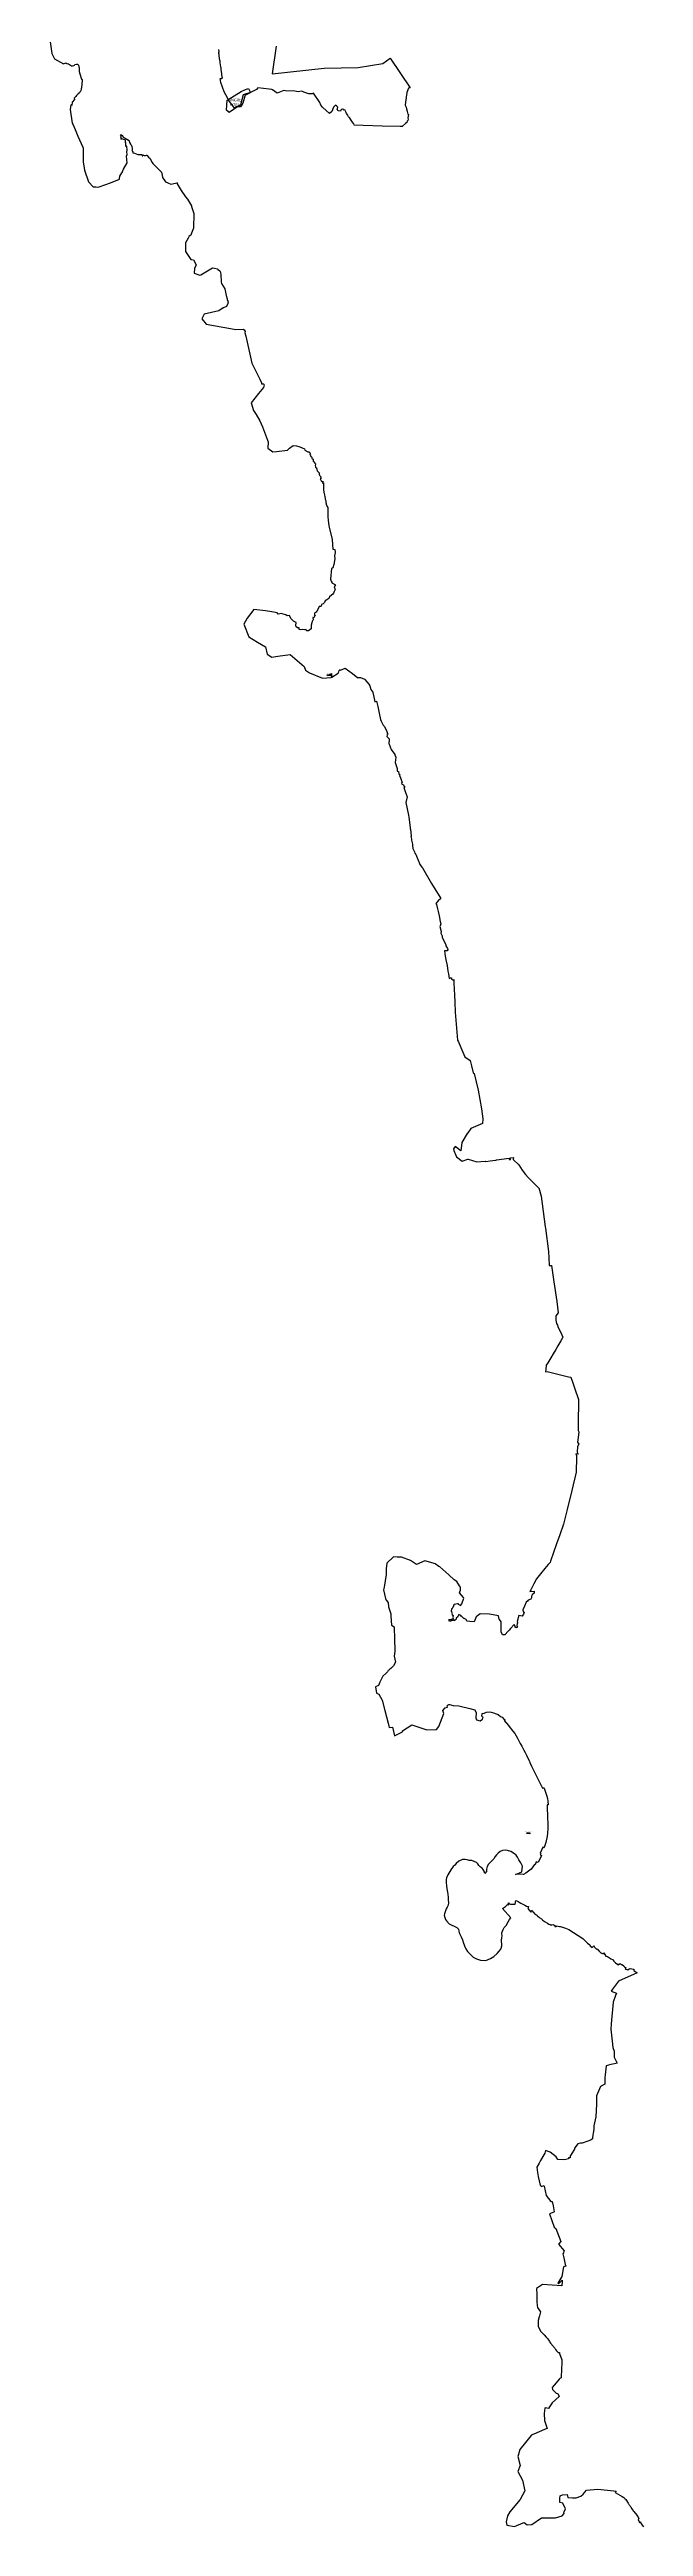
# Model space of a CAD drawing. Header units: metres. Extents: x 291232 to 378809, y 1824167 to 1998918.
# Drawn here: x 308470 to 319093, y 1868442 to 1912717 of the extents above; entities that cross this region are included whole.
import ezdxf

# ---------------------------------------------------------------- set-up
doc = ezdxf.new("R2010")
doc.units = ezdxf.units.M
for name, color, linetype in [('DISTRICT BOUNDRY', 86, 'Continuous'), ('PORT', 5, 'Continuous'), ('PORT TEXT', 7, 'Continuous')]:
    doc.layers.add(name, color=color, linetype=linetype)
doc.styles.get("Standard").update_dxf_attribs({"font": 'calibri.ttf'})

msp = doc.modelspace()

# ---------------------------------------------------------------- linework, layer by layer
at = {"layer": 'DISTRICT BOUNDRY'}
for points in [[(308470, 1912936, 0), (308511, 1912647, 0), (308559, 1912554, 0), (308719, 1912460, 0), (308762, 1912479, 0), (308782, 1912470, 0), (308807, 1912463, 0), (308861, 1912426, 0), (308882, 1912424, 0), (308905, 1912432, 0), (308917, 1912436, 0), (308921, 1912450, 0), (308953, 1912454, 0), (308972, 1912453, 0), (308990, 1912441, 0), (308997, 1912383, 0), (308999, 1912356, 0), (309001, 1912323, 0), (309013, 1912283, 0), (309043, 1912188, 0), (309051, 1912180, 0), (309054, 1912163, 0), (309044, 1912034, 0), (309036, 1912015, 0), (309028, 1911981, 0), (309018, 1911968, 0), (309008, 1911943, 0), (308981, 1911923, 0), (308951, 1911893, 0), (308939, 1911877, 0), (308911, 1911847, 0), (308917, 1911822, 0), (308876, 1911779, 0), (308866, 1911715, 0), (308850, 1911731, 0), (308836, 1911644, 0), (308873, 1911400, 0), (308891, 1911369, 0), (308931, 1911286, 0), (308979, 1911167, 0), (309064, 1910972, 0), (309071, 1910956, 0), (309074, 1910710, 0), (309097, 1910561, 0), (309169, 1910350, 0), (309249, 1910264, 0), (309273, 1910264, 0), (309297, 1910261, 0), (309324, 1910256, 0), (309359, 1910261, 0), (309560, 1910332, 0), (309720, 1910399, 0), (309721, 1910400, 0), (309723, 1910413, 0), (309728, 1910451, 0), (309744, 1910485, 0), (309764, 1910515, 0), (309774, 1910524, 0), (309774, 1910536, 0), (309790, 1910578, 0), (309859, 1910694, 0), (309844, 1910810, 0), (309857, 1910843, 0), (309855, 1910890, 0), (309860, 1910921, 0), (309850, 1910988, 0), (309838, 1910986, 0), (309834, 1910993, 0), (309834, 1911012, 0), (309834, 1911038, 0), (309832, 1911048, 0), (309823, 1911064, 0), (309831, 1911073, 0), (309827, 1911097, 0), (309823, 1911100, 0), (309817, 1911106, 0), (309765, 1911121, 0), (309762, 1911118, 0), (309759, 1911116, 0), (309751, 1911117, 0), (309746, 1911124, 0), (309755, 1911128, 0), (309745, 1911143, 0), (309755, 1911160, 0), (309748, 1911168, 0), (309752, 1911178, 0), (309742, 1911189, 0), (309748, 1911196, 0), (309762, 1911185, 0), (309773, 1911181, 0), (309788, 1911151, 0), (309825, 1911131, 0), (309854, 1911117, 0), (309865, 1911107, 0), (309876, 1911089, 0), (309895, 1911090, 0), (309899, 1911057, 0), (309918, 1911026, 0), (309929, 1911012, 0), (309941, 1910984, 0), (309947, 1910946, 0), (309949, 1910927, 0), (309944, 1910914, 0), (309960, 1910886, 0), (309960, 1910870, 0), (309989, 1910864, 0), (310051, 1910843, 0), (310091, 1910841, 0), (310122, 1910839, 0), (310126, 1910820, 0), (310137, 1910819, 0), (310137, 1910834, 0), (310164, 1910822, 0), (310188, 1910821, 0), (310202, 1910827, 0), (310208, 1910829, 0), (310238, 1910796, 0), (310267, 1910769, 0), (310278, 1910754, 0), (310304, 1910701, 0), (310318, 1910683, 0), (310338, 1910663, 0), (310360, 1910637, 0), (310390, 1910606, 0), (310473, 1910523, 0), (310483, 1910469, 0), (310491, 1910432, 0), (310543, 1910353, 0), (310586, 1910332, 0), (310641, 1910309, 0), (310722, 1910329, 0), (310756, 1910336, 0), (310748, 1910329, 0), (310754, 1910315, 0), (310822, 1910195, 0), (310901, 1910087, 0), (310937, 1910045, 0), (311006, 1909924, 0), (311010, 1909911, 0), (311053, 1909786, 0), (311043, 1909522, 0), (311006, 1909434, 0), (310999, 1909400, 0), (310969, 1909381, 0), (310947, 1909347, 0), (310902, 1909264, 0), (310904, 1909105, 0), (310995, 1908967, 0), (311044, 1908957, 0), (311091, 1908868, 0), (311063, 1908801, 0), (311054, 1908723, 0), (311159, 1908684, 0), (311173, 1908689, 0), (311383, 1908813, 0), (311421, 1908812, 0), (311473, 1908795, 0), (311474, 1908794, 0), (311513, 1908760, 0), (311524, 1908750, 0), (311533, 1908705, 0), (311539, 1908561, 0), (311546, 1908536, 0), (311603, 1908439, 0), (311628, 1908321, 0), (311645, 1908262, 0), (311645, 1908259, 0), (311647, 1908237, 0), (311657, 1908232, 0), (311656, 1908206, 0), (311664, 1908192, 0), (311660, 1908180, 0), (311635, 1908122, 0), (311579, 1908099, 0), (311576, 1908098, 0), (311498, 1908046, 0), (311238, 1907988, 0), (311193, 1907905, 0), (311273, 1907810, 0), (311773, 1907718, 0), (311793, 1907715, 0), (311935, 1907717, 0), (311952, 1907710, 0), (311968, 1907679, 0), (311960, 1907652, 0), (311982, 1907593, 0), (312089, 1907114, 0), (312232, 1906823, 0), (312263, 1906758, 0), (312263, 1906744, 0), (312299, 1906742, 0), (312303, 1906734, 0), (312307, 1906726, 0), (312294, 1906678, 0), (312206, 1906568, 0), (312077, 1906401, 0), (312119, 1906265, 0), (312164, 1906192, 0), (312234, 1906078, 0), (312276, 1905975, 0), (312368, 1905737, 0), (312382, 1905703, 0), (312377, 1905591, 0), (312465, 1905528, 0), (312532, 1905532, 0), (312725, 1905557, 0), (312761, 1905591, 0), (312825, 1905637, 0), (312885, 1905632, 0), (312945, 1905615, 0), (313028, 1905582, 0), (313033, 1905559, 0), (313089, 1905525, 0), (313105, 1905527, 0), (313107, 1905525, 0), (313113, 1905522, 0), (313119, 1905520, 0), (313123, 1905515, 0), (313131, 1905503, 0), (313132, 1905498, 0), (313125, 1905491, 0), (313128, 1905487, 0), (313136, 1905472, 0), (313137, 1905470, 0), (313134, 1905462, 0), (313136, 1905458, 0), (313144, 1905445, 0), (313157, 1905438, 0), (313159, 1905431, 0), (313163, 1905414, 0), (313166, 1905403, 0), (313169, 1905402, 0), (313182, 1905396, 0), (313184, 1905374, 0), (313186, 1905360, 0), (313191, 1905353, 0), (313197, 1905345, 0), (313213, 1905325, 0), (313224, 1905312, 0), (313224, 1905305, 0), (313220, 1905284, 0), (313225, 1905260, 0), (313225, 1905255, 0), (313246, 1905239, 0), (313247, 1905233, 0), (313251, 1905214, 0), (313253, 1905205, 0), (313254, 1905195, 0), (313256, 1905188, 0), (313261, 1905183, 0), (313270, 1905172, 0), (313274, 1905168, 0), (313278, 1905164, 0), (313282, 1905160, 0), (313286, 1905155, 0), (313290, 1905151, 0), (313294, 1905147, 0), (313294, 1905131, 0), (313295, 1905117, 0), (313296, 1905115, 0), (313300, 1905108, 0), (313304, 1905102, 0), (313309, 1905094, 0), (313312, 1905088, 0), (313315, 1905085, 0), (313316, 1905084, 0), (313321, 1905078, 0), (313325, 1905074, 0), (313325, 1905072, 0), (313325, 1905064, 0), (313325, 1905052, 0), (313325, 1905048, 0), (313325, 1905043, 0), (313312, 1905041, 0), (313336, 1904996, 0), (313357, 1905004, 0), (313357, 1905000, 0), (313355, 1904986, 0), (313352, 1904964, 0), (313368, 1904972, 0), (313369, 1904956, 0), (313369, 1904898, 0), (313368, 1904848, 0), (313371, 1904842, 0), (313372, 1904833, 0), (313375, 1904821, 0), (313378, 1904802, 0), (313380, 1904789, 0), (313388, 1904752, 0), (313392, 1904730, 0), (313394, 1904718, 0), (313397, 1904705, 0), (313400, 1904689, 0), (313402, 1904680, 0), (313404, 1904671, 0), (313410, 1904637, 0), (313411, 1904630, 0), (313413, 1904621, 0), (313414, 1904614, 0), (313416, 1904608, 0), (313417, 1904601, 0), (313418, 1904593, 0), (313419, 1904586, 0), (313421, 1904579, 0), (313423, 1904572, 0), (313427, 1904566, 0), (313432, 1904557, 0), (313446, 1904534, 0), (313447, 1904535, 0), (313447, 1904456, 0), (313447, 1904437, 0), (313448, 1904423, 0), (313450, 1904369, 0), (313456, 1904300, 0), (313465, 1904207, 0), (313469, 1904173, 0), (313524, 1903968, 0), (313532, 1903865, 0), (313539, 1903786, 0), (313570, 1903782, 0), (313580, 1903724, 0), (313568, 1903665, 0), (313570, 1903614, 0), (313555, 1903514, 0), (313539, 1903451, 0), (313512, 1903438, 0), (313496, 1903249, 0), (313505, 1903212, 0), (313519, 1903195, 0), (313518, 1903184, 0), (313530, 1903179, 0), (313582, 1903150, 0), (313563, 1903111, 0), (313580, 1903066, 0), (313558, 1903028, 0), (313546, 1903001, 0), (313536, 1902982, 0), (313512, 1902966, 0), (313475, 1902935, 0), (313463, 1902905, 0), (313431, 1902883, 0), (313401, 1902861, 0), (313390, 1902835, 0), (313361, 1902811, 0), (313334, 1902796, 0), (313328, 1902770, 0), (313318, 1902759, 0), (313295, 1902761, 0), (313282, 1902730, 0), (313251, 1902680, 0), (313237, 1902662, 0), (313216, 1902646, 0), (313211, 1902635, 0), (313207, 1902611, 0), (313227, 1902602, 0), (313223, 1902594, 0), (313200, 1902582, 0), (313195, 1902562, 0), (313181, 1902567, 0), (313176, 1902553, 0), (313182, 1902540, 0), (313183, 1902521, 0), (313176, 1902510, 0), (313169, 1902498, 0), (313161, 1902468, 0), (313152, 1902429, 0), (313148, 1902362, 0), (313102, 1902325, 0), (313063, 1902324, 0), (313062, 1902350, 0), (313028, 1902345, 0), (312991, 1902352, 0), (312967, 1902345, 0), (312935, 1902348, 0), (312934, 1902380, 0), (312905, 1902382, 0), (312879, 1902401, 0), (312877, 1902420, 0), (312882, 1902476, 0), (312835, 1902499, 0), (312788, 1902549, 0), (312762, 1902601, 0), (312718, 1902592, 0), (312697, 1902615, 0), (312651, 1902627, 0), (312621, 1902635, 0), (312557, 1902623, 0), (312541, 1902648, 0), (312444, 1902666, 0), (312333, 1902683, 0), (312122, 1902706, 0), (312002, 1902552, 0), (311944, 1902444, 0), (312034, 1902217, 0), (312188, 1902127, 0), (312333, 1902042, 0), (312365, 1901909, 0), (312447, 1901858, 0), (312551, 1901872, 0), (312773, 1901903, 0), (313026, 1901690, 0), (313046, 1901626, 0), (313121, 1901577, 0), (313350, 1901480, 0), (313508, 1901491, 0), (313520, 1901500, 0), (313633, 1901572, 0), (313642, 1901594, 0), (313649, 1901620, 0), (313668, 1901635, 0), (313676, 1901621, 0), (313756, 1901659, 0), (313891, 1901563, 0), (313982, 1901488, 0), (313992, 1901493, 0), (314033, 1901494, 0), (314101, 1901463, 0), (314108, 1901455, 0), (314179, 1901373, 0), (314197, 1901344, 0), (314219, 1901278, 0), (314250, 1901230, 0), (314254, 1901224, 0), (314277, 1901118, 0), (314287, 1901057, 0), (314318, 1901067, 0), (314339, 1900977, 0), (314363, 1900857, 0), (314388, 1900744, 0), (314403, 1900709, 0), (314436, 1900641, 0), (314452, 1900620, 0), (314489, 1900560, 0), (314519, 1900478, 0), (314504, 1900474, 0), (314507, 1900461, 0), (314505, 1900440, 0), (314545, 1900395, 0), (314543, 1900377, 0), (314541, 1900312, 0), (314544, 1900302, 0), (314579, 1900206, 0), (314643, 1900114, 0), (314643, 1900112, 0), (314665, 1900070, 0), (314649, 1899973, 0), (314687, 1899864, 0), (314690, 1899818, 0), (314712, 1899814, 0), (314715, 1899770, 0), (314739, 1899751, 0), (314729, 1899738, 0), (314749, 1899700, 0), (314774, 1899617, 0), (314766, 1899608, 0), (314771, 1899586, 0), (314802, 1899572, 0), (314808, 1899557, 0), (314826, 1899542, 0), (314809, 1899513, 0), (314810, 1899508, 0), (314833, 1899452, 0), (314868, 1899359, 0), (314841, 1899260, 0), (314891, 1899034, 0), (314892, 1899029, 0), (314897, 1898997, 0), (314918, 1898812, 0), (314920, 1898794, 0), (314920, 1898792, 0), (314923, 1898773, 0), (314937, 1898663, 0), (314941, 1898655, 0), (314932, 1898653, 0), (314942, 1898603, 0), (314946, 1898583, 0), (314955, 1898538, 0), (314959, 1898513, 0), (314963, 1898491, 0), (314970, 1898435, 0), (314984, 1898400, 0), (314998, 1898376, 0), (315006, 1898354, 0), (315020, 1898331, 0), (315026, 1898318, 0), (315033, 1898301, 0), (315046, 1898270, 0), (315051, 1898255, 0), (315074, 1898198, 0), (315079, 1898183, 0), (315084, 1898165, 0), (315095, 1898151, 0), (315137, 1898096, 0), (315139, 1898093, 0), (315302, 1897813, 0), (315466, 1897541, 0), (315423, 1897498, 0), (315378, 1897453, 0), (315389, 1897437, 0), (315388, 1897436, 0), (315406, 1897357, 0), (315420, 1897307, 0), (315439, 1897231, 0), (315455, 1897131, 0), (315469, 1897092, 0), (315458, 1897054, 0), (315450, 1897040, 0), (315472, 1896951, 0), (315469, 1896922, 0), (315490, 1896875, 0), (315495, 1896846, 0), (315556, 1896720, 0), (315557, 1896696, 0), (315589, 1896651, 0), (315594, 1896633, 0), (315587, 1896615, 0), (315586, 1896604, 0), (315565, 1896604, 0), (315543, 1896605, 0), (315531, 1896607, 0), (315548, 1896513, 0), (315562, 1896420, 0), (315579, 1896345, 0), (315591, 1896246, 0), (315604, 1896194, 0), (315615, 1896110, 0), (315643, 1896123, 0), (315657, 1896123, 0), (315660, 1896097, 0), (315667, 1896100, 0), (315674, 1896089, 0), (315688, 1896089, 0), (315698, 1896092, 0), (315702, 1896028, 0), (315712, 1895812, 0), (315718, 1895688, 0), (315726, 1895510, 0), (315743, 1895296, 0), (315768, 1895011, 0), (315784, 1894979, 0), (315828, 1894876, 0), (315900, 1894709, 0), (315992, 1894648, 0), (316015, 1894553, 0), (316046, 1894428, 0), (316062, 1894416, 0), (316134, 1894117, 0), (316195, 1893781, 0), (316222, 1893602, 0), (316212, 1893519, 0), (316172, 1893503, 0), (316003, 1893428, 0), (315940, 1893338, 0), (315937, 1893340, 0), (315843, 1893181, 0), (315826, 1893032, 0), (315722, 1893111, 0), (315692, 1893069, 0), (315702, 1893040, 0), (315733, 1892966, 0), (315751, 1892926, 0), (315851, 1892844, 0), (315953, 1892884, 0), (315957, 1892881, 0), (316114, 1892837, 0), (316259, 1892845, 0), (316271, 1892843, 0), (316352, 1892852, 0), (316448, 1892863, 0), (316457, 1892864, 0), (316462, 1892870, 0), (316465, 1892869, 0), (316692, 1892899, 0), (316693, 1892876, 0), (316713, 1892876, 0), (316712, 1892897, 0), (316715, 1892907, 0), (316769, 1892912, 0), (316759, 1892874, 0), (316861, 1892783, 0), (316924, 1892684, 0), (316982, 1892610, 0), (317030, 1892552, 0), (317140, 1892445, 0), (317217, 1892370, 0), (317218, 1892372, 0), (317262, 1892220, 0), (317261, 1892220, 0), (317335, 1891674, 0), (317342, 1891649, 0), (317394, 1891231, 0), (317406, 1890991, 0), (317406, 1890986, 0), (317406, 1890981, 0), (317449, 1890983, 0), (317487, 1890688, 0), (317542, 1890339, 0), (317567, 1890137, 0), (317527, 1890083, 0), (317525, 1890002, 0), (317529, 1889976, 0), (317539, 1889943, 0), (317552, 1889914, 0), (317568, 1889871, 0), (317613, 1889786, 0), (317649, 1889701, 0), (317646, 1889687, 0), (317616, 1889638, 0), (317562, 1889545, 0), (317524, 1889482, 0), (317478, 1889403, 0), (317434, 1889330, 0), (317381, 1889241, 0), (317351, 1889200, 0), (317345, 1889123, 0), (317342, 1889079, 0), (317367, 1889087, 0), (317751, 1888994, 0), (317794, 1888987, 0), (317828, 1888887, 0), (317859, 1888796, 0), (317931, 1888585, 0), (317930, 1888510, 0), (317928, 1888414, 0), (317927, 1888312, 0), (317926, 1888214, 0), (317924, 1888048, 0), (317923, 1888032, 0), (317938, 1888010, 0), (317922, 1887906, 0), (317911, 1887826, 0), (317939, 1887787, 0), (317914, 1887745, 0), (317908, 1887646, 0), (317924, 1887607, 0), (317882, 1887617, 0), (317892, 1887584, 0), (317896, 1887556, 0), (317887, 1887286, 0), (317810, 1886960, 0), (317726, 1886618, 0), (317662, 1886356, 0), (317594, 1886166, 0), (317537, 1886007, 0), (317483, 1885853, 0), (317428, 1885698, 0), (317421, 1885675, 0), (317390, 1885640, 0), (317329, 1885565, 0), (317251, 1885471, 0), (317177, 1885382, 0), (317131, 1885292, 0), (317077, 1885185, 0), (317062, 1885154, 0), (317061, 1885153, 0), (317061, 1885153, 0), (317140, 1885158, 0), (317139, 1885122, 0), (317115, 1885107, 0), (317094, 1885087, 0), (317090, 1885057, 0), (317088, 1885039, 0), (317075, 1885019, 0), (317030, 1885000, 0), (317018, 1884983, 0), (316997, 1884964, 0), (316962, 1884892, 0), (316934, 1884828, 0), (316938, 1884798, 0), (316941, 1884790, 0), (316958, 1884785, 0), (316946, 1884750, 0), (316920, 1884711, 0), (316861, 1884727, 0), (316835, 1884621, 0), (316843, 1884606, 0), (316836, 1884586, 0), (316830, 1884536, 0), (316840, 1884516, 0), (316826, 1884510, 0), (316807, 1884507, 0), (316799, 1884524, 0), (316795, 1884532, 0), (316782, 1884562, 0), (316717, 1884494, 0), (316692, 1884466, 0), (316673, 1884445, 0), (316614, 1884379, 0), (316574, 1884383, 0), (316548, 1884433, 0), (316548, 1884497, 0), (316547, 1884567, 0), (316548, 1884611, 0), (316516, 1884652, 0), (316514, 1884660, 0), (316499, 1884719, 0), (316340, 1884752, 0), (316171, 1884757, 0), (316098, 1884702, 0), (316064, 1884611, 0), (315989, 1884617, 0), (315933, 1884624, 0), (315933, 1884624, 0), (315933, 1884624, 0), (315930, 1884641, 0), (315924, 1884653, 0), (315907, 1884658, 0), (315900, 1884666, 0), (315888, 1884670, 0), (315881, 1884673, 0), (315875, 1884676, 0), (315841, 1884705, 0), (315836, 1884709, 0), (315824, 1884727, 0), (315792, 1884741, 0), (315773, 1884704, 0), (315741, 1884678, 0), (315743, 1884658, 0), (315722, 1884643, 0), (315708, 1884632, 0), (315710, 1884642, 0), (315695, 1884643, 0), (315623, 1884619, 0), (315619, 1884629, 0), (315615, 1884643, 0), (315612, 1884653, 0), (315651, 1884654, 0), (315673, 1884669, 0), (315687, 1884664, 0), (315697, 1884686, 0), (315690, 1884694, 0), (315693, 1884724, 0), (315681, 1884722, 0), (315670, 1884742, 0), (315679, 1884754, 0), (315659, 1884806, 0), (315661, 1884819, 0), (315662, 1884828, 0), (315665, 1884844, 0), (315672, 1884855, 0), (315674, 1884857, 0), (315680, 1884870, 0), (315706, 1884909, 0), (315708, 1884928, 0), (315738, 1884935, 0), (315769, 1884942, 0), (315781, 1884940, 0), (315776, 1884930, 0), (315822, 1884907, 0), (315842, 1884936, 0), (315879, 1885037, 0), (315876, 1885047, 0), (315805, 1885129, 0), (315809, 1885147, 0), (315818, 1885180, 0), (315818, 1885230, 0), (315803, 1885255, 0), (315753, 1885334, 0), (315704, 1885365, 0), (315609, 1885450, 0), (315451, 1885594, 0), (315434, 1885603, 0), (315365, 1885652, 0), (315329, 1885660, 0), (315185, 1885704, 0), (315035, 1885639, 0), (314926, 1885711, 0), (314763, 1885768, 0), (314690, 1885770, 0), (314623, 1885777, 0), (314501, 1885661, 0), (314488, 1885559, 0), (314490, 1885461, 0), (314455, 1885233, 0), (314443, 1885184, 0), (314481, 1885028, 0), (314489, 1884999, 0), (314527, 1884956, 0), (314531, 1884880, 0), (314572, 1884753, 0), (314573, 1884712, 0), (314583, 1884551, 0), (314636, 1884524, 0), (314641, 1884298, 0), (314645, 1884113, 0), (314648, 1884082, 0), (314631, 1883998, 0), (314655, 1883893, 0), (314620, 1883827, 0), (314572, 1883779, 0), (314555, 1883764, 0), (314536, 1883747, 0), (314529, 1883740, 0), (314515, 1883719, 0), (314485, 1883691, 0), (314430, 1883642, 0), (314378, 1883533, 0), (314351, 1883476, 0), (314299, 1883449, 0), (314316, 1883337, 0), (314359, 1883321, 0), (314418, 1883210, 0), (314466, 1883028, 0), (314526, 1882803, 0), (314546, 1882724, 0), (314604, 1882729, 0), (314640, 1882577, 0), (314784, 1882647, 0), (314782, 1882655, 0), (314780, 1882664, 0), (314947, 1882771, 0), (315217, 1882684, 0), (315391, 1882688, 0), (315435, 1882739, 0), (315522, 1882972, 0), (315504, 1883029, 0), (315546, 1883078, 0), (315585, 1883086, 0), (315582, 1883109, 0), (315599, 1883127, 0), (315614, 1883135, 0), (315623, 1883134, 0), (315689, 1883119, 0), (315791, 1883111, 0), (315813, 1883102, 0), (315984, 1883064, 0), (316076, 1883040, 0), (316098, 1882988, 0), (316096, 1882899, 0), (316108, 1882859, 0), (316172, 1882844, 0), (316213, 1882875, 0), (316215, 1882876, 0), (316224, 1882904, 0), (316203, 1882925, 0), (316205, 1882972, 0), (316220, 1882973, 0), (316241, 1882982, 0), (316287, 1882995, 0), (316331, 1883001, 0), (316369, 1882998, 0), (316412, 1882983, 0), (316455, 1882969, 0), (316496, 1882958, 0), (316535, 1882923, 0), (316566, 1882906, 0), (316592, 1882875, 0), (316618, 1882863, 0), (316602, 1882849, 0), (316677, 1882762, 0), (316709, 1882719, 0), (316740, 1882681, 0), (316751, 1882664, 0), (316755, 1882657, 0), (316789, 1882618, 0), (316816, 1882575, 0), (316840, 1882530, 0), (316864, 1882484, 0), (316890, 1882438, 0), (316915, 1882390, 0), (316954, 1882318, 0), (316978, 1882274, 0), (316999, 1882229, 0), (317032, 1882164, 0), (317051, 1882122, 0), (317060, 1882100, 0), (317092, 1882031, 0), (317137, 1881939, 0), (317171, 1881867, 0), (317208, 1881795, 0), (317245, 1881724, 0), (317256, 1881700, 0), (317287, 1881642, 0), (317303, 1881645, 0), (317303, 1881646, 0), (317312, 1881648, 0), (317316, 1881639, 0), (317337, 1881583, 0), (317363, 1881497, 0), (317376, 1881455, 0), (317380, 1881408, 0), (317390, 1881343, 0), (317372, 1881342, 0), (317378, 1881083, 0), (317384, 1881036, 0), (317380, 1880916, 0), (317377, 1880836, 0), (317371, 1880779, 0), (317346, 1880669, 0), (317315, 1880580, 0), (317313, 1880571, 0), (317292, 1880583, 0), (317246, 1880477, 0), (317255, 1880461, 0), (317246, 1880447, 0), (317268, 1880433, 0), (317207, 1880310, 0), (317174, 1880321, 0), (317156, 1880271, 0), (317142, 1880274, 0), (317086, 1880191, 0), (316986, 1880122, 0), (316944, 1880097, 0), (316939, 1880098, 0), (316900, 1880100, 0), (316802, 1880094, 0), (316915, 1880144, 0), (316931, 1880243, 0), (316897, 1880306, 0), (316866, 1880356, 0), (316841, 1880405, 0), (316818, 1880441, 0), (316787, 1880466, 0), (316720, 1880505, 0), (316659, 1880527, 0), (316620, 1880530, 0), (316572, 1880527, 0), (316529, 1880507, 0), (316495, 1880479, 0), (316463, 1880449, 0), (316437, 1880419, 0), (316415, 1880377, 0), (316377, 1880337, 0), (316348, 1880309, 0), (316322, 1880281, 0), (316299, 1880236, 0), (316286, 1880189, 0), (316287, 1880148, 0), (316255, 1880113, 0), (316241, 1880158, 0), (316228, 1880184, 0), (316207, 1880208, 0), (316170, 1880235, 0), (316147, 1880256, 0), (316128, 1880286, 0), (316105, 1880309, 0), (316067, 1880331, 0), (316022, 1880346, 0), (315977, 1880347, 0), (315937, 1880361, 0), (315905, 1880365, 0), (315855, 1880365, 0), (315792, 1880336, 0), (315743, 1880293, 0), (315716, 1880265, 0), (315691, 1880236, 0), (315649, 1880177, 0), (315612, 1880121, 0), (315595, 1880090, 0), (315571, 1880039, 0), (315565, 1880007, 0), (315564, 1879955, 0), (315567, 1879895, 0), (315576, 1879837, 0), (315590, 1879778, 0), (315595, 1879744, 0), (315599, 1879685, 0), (315602, 1879635, 0), (315607, 1879595, 0), (315597, 1879547, 0), (315581, 1879511, 0), (315565, 1879481, 0), (315545, 1879428, 0), (315532, 1879392, 0), (315529, 1879369, 0), (315540, 1879330, 0), (315552, 1879292, 0), (315569, 1879265, 0), (315619, 1879216, 0), (315653, 1879195, 0), (315720, 1879168, 0), (315755, 1879151, 0), (315783, 1879120, 0), (315793, 1879086, 0), (315796, 1879060, 0), (315804, 1879039, 0), (315834, 1878982, 0), (315854, 1878929, 0), (315876, 1878871, 0), (315903, 1878791, 0), (315914, 1878767, 0), (315947, 1878717, 0), (315997, 1878665, 0), (316047, 1878621, 0), (316104, 1878587, 0), (316175, 1878567, 0), (316272, 1878560, 0), (316356, 1878593, 0), (316417, 1878633, 0), (316474, 1878681, 0), (316512, 1878727, 0), (316541, 1878759, 0), (316548, 1878780, 0), (316562, 1878821, 0), (316562, 1878862, 0), (316552, 1878893, 0), (316553, 1878923, 0), (316560, 1878961, 0), (316565, 1878998, 0), (316559, 1879036, 0), (316560, 1879056, 0), (316582, 1879115, 0), (316602, 1879148, 0), (316634, 1879184, 0), (316674, 1879247, 0), (316696, 1879294, 0), (316721, 1879323, 0), (316574, 1879488, 0), (316627, 1879521, 0), (316660, 1879561, 0), (316670, 1879549, 0), (316687, 1879559, 0), (316672, 1879584, 0), (316684, 1879590, 0), (316690, 1879581, 0), (316696, 1879569, 0), (316716, 1879567, 0), (316726, 1879566, 0), (316798, 1879563, 0), (316812, 1879629, 0), (316840, 1879619, 0), (316850, 1879614, 0), (316867, 1879604, 0), (316901, 1879584, 0), (316971, 1879546, 0), (316999, 1879530, 0), (317027, 1879523, 0), (317035, 1879521, 0), (317023, 1879490, 0), (317078, 1879424, 0), (317093, 1879453, 0), (317095, 1879451, 0), (317125, 1879417, 0), (317126, 1879415, 0), (317130, 1879406, 0), (317138, 1879411, 0), (317147, 1879398, 0), (317143, 1879389, 0), (317177, 1879373, 0), (317196, 1879364, 0), (317192, 1879355, 0), (317228, 1879335, 0), (317226, 1879328, 0), (317269, 1879305, 0), (317282, 1879293, 0), (317279, 1879287, 0), (317333, 1879250, 0), (317375, 1879224, 0), (317399, 1879208, 0), (317417, 1879203, 0), (317425, 1879200, 0), (317432, 1879198, 0), (317440, 1879195, 0), (317451, 1879191, 0), (317456, 1879195, 0), (317469, 1879202, 0), (317481, 1879194, 0), (317489, 1879199, 0), (317488, 1879193, 0), (317508, 1879188, 0), (317506, 1879175, 0), (317505, 1879164, 0), (317518, 1879161, 0), (317520, 1879172, 0), (317544, 1879168, 0), (317545, 1879177, 0), (317592, 1879167, 0), (317609, 1879167, 0), (317635, 1879158, 0), (317636, 1879150, 0), (317647, 1879153, 0), (317695, 1879136, 0), (317760, 1879114, 0), (318007, 1878950, 0), (318025, 1878936, 0), (318090, 1878868, 0), (318132, 1878839, 0), (318141, 1878819, 0), (318173, 1878791, 0), (318200, 1878816, 0), (318206, 1878822, 0), (318218, 1878811, 0), (318211, 1878802, 0), (318250, 1878761, 0), (318264, 1878769, 0), (318274, 1878760, 0), (318277, 1878758, 0), (318275, 1878747, 0), (318307, 1878733, 0), (318302, 1878723, 0), (318327, 1878695, 0), (318370, 1878675, 0), (318383, 1878695, 0), (318420, 1878635, 0), (318450, 1878632, 0), (318501, 1878596, 0), (318501, 1878589, 0), (318550, 1878577, 0), (318543, 1878569, 0), (318564, 1878548, 0), (318593, 1878517, 0), (318594, 1878516, 0), (318633, 1878485, 0), (318645, 1878476, 0), (318649, 1878500, 0), (318661, 1878491, 0), (318667, 1878494, 0), (318670, 1878503, 0), (318678, 1878497, 0), (318701, 1878485, 0), (318707, 1878489, 0), (318712, 1878485, 0), (318713, 1878484, 0), (318710, 1878478, 0), (318717, 1878472, 0), (318723, 1878478, 0), (318737, 1878468, 0), (318733, 1878461, 0), (318745, 1878453, 0), (318746, 1878451, 0), (318748, 1878444, 0), (318761, 1878438, 0), (318775, 1878432, 0), (318767, 1878411, 0), (318773, 1878406, 0), (318785, 1878398, 0), (318790, 1878404, 0), (318799, 1878399, 0), (318803, 1878396, 0), (318812, 1878393, 0), (318819, 1878390, 0), (318829, 1878402, 0), (318834, 1878402, 0), (318837, 1878409, 0), (318837, 1878410, 0), (318852, 1878418, 0), (318853, 1878418, 0), (318882, 1878411, 0), (318909, 1878405, 0), (318918, 1878403, 0), (318920, 1878379, 0), (318977, 1878336, 0), (318644, 1878187, 0), (318541, 1878047, 0), (318516, 1878013, 0), (318612, 1877972, 0), (318595, 1877936, 0), (318552, 1877815, 0), (318515, 1877424, 0), (318506, 1877334, 0), (318533, 1877115, 0), (318547, 1877005, 0), (318566, 1876938, 0), (318569, 1876832, 0), (318621, 1876722, 0), (318573, 1876713, 0), (318506, 1876698, 0), (318428, 1876676, 0), (318408, 1876512, 0), (318403, 1876469, 0), (318399, 1876350, 0), (318326, 1876307, 0), (318286, 1876222, 0), (318251, 1876141, 0), (318251, 1876135, 0), (318251, 1875989, 0), (318243, 1875765, 0), (318202, 1875603, 0), (318202, 1875536, 0), (318191, 1875474, 0), (318186, 1875451, 0), (318185, 1875448, 0), (318185, 1875420, 0), (318179, 1875409, 0), (318182, 1875368, 0), (318155, 1875353, 0), (318144, 1875350, 0), (318096, 1875331, 0), (317997, 1875293, 0), (317968, 1875292, 0), (317918, 1875280, 0), (317857, 1875202, 0), (317858, 1875184, 0), (317808, 1875102, 0), (317805, 1875099, 0), (317783, 1875065, 0), (317780, 1875034, 0), (317753, 1875029, 0), (317753, 1875011, 0), (317706, 1875000, 0), (317669, 1874998, 0), (317558, 1875002, 0), (317528, 1875049, 0), (317480, 1875093, 0), (317425, 1875132, 0), (317341, 1875163, 0), (317327, 1875117, 0), (317310, 1875086, 0), (317250, 1874983, 0), (317226, 1874934, 0), (317186, 1874863, 0), (317198, 1874768, 0), (317206, 1874699, 0), (317207, 1874696, 0), (317245, 1874540, 0), (317271, 1874519, 0), (317312, 1874538, 0), (317315, 1874523, 0), (317355, 1874356, 0), (317438, 1874248, 0), (317457, 1874250, 0), (317476, 1874174, 0), (317495, 1874068, 0), (317488, 1874058, 0), (317413, 1874032, 0), (317495, 1873792, 0), (317525, 1873771, 0), (317616, 1873534, 0), (317575, 1873488, 0), (317676, 1873369, 0), (317669, 1873355, 0), (317660, 1873334, 0), (317653, 1873317, 0), (317658, 1873294, 0), (317664, 1873268, 0), (317670, 1873241, 0), (317676, 1873213, 0), (317681, 1873184, 0), (317687, 1873154, 0), (317692, 1873124, 0), (317701, 1873092, 0), (317665, 1873084, 0), (317633, 1872908, 0), (317559, 1872789, 0), (317575, 1872779, 0), (317636, 1872845, 0), (317640, 1872847, 0), (317639, 1872844, 0), (317639, 1872827, 0), (317640, 1872813, 0), (317638, 1872800, 0), (317637, 1872788, 0), (317635, 1872773, 0), (317631, 1872744, 0), (317462, 1872756, 0), (317286, 1872769, 0), (317179, 1872697, 0), (317183, 1872589, 0), (317188, 1872464, 0), (317194, 1872389, 0), (317197, 1872354, 0), (317222, 1872321, 0), (317253, 1872278, 0), (317233, 1872206, 0), (317228, 1872191, 0), (317208, 1872126, 0), (317207, 1872090, 0), (317208, 1872021, 0), (317253, 1871935, 0), (317315, 1871870, 0), (317354, 1871827, 0), (317356, 1871820, 0), (317382, 1871794, 0), (317411, 1871748, 0), (317417, 1871737, 0), (317418, 1871734, 0), (317430, 1871720, 0), (317478, 1871664, 0), (317485, 1871656, 0), (317491, 1871649, 0), (317492, 1871648, 0), (317505, 1871632, 0), (317519, 1871607, 0), (317520, 1871606, 0), (317538, 1871579, 0), (317568, 1871549, 0), (317590, 1871550, 0), (317593, 1871535, 0), (317634, 1871422, 0), (317634, 1871417, 0), (317631, 1871346, 0), (317629, 1871283, 0), (317625, 1871215, 0), (317623, 1871144, 0), (317621, 1871101, 0), (317596, 1871087, 0), (317583, 1871073, 0), (317532, 1871010, 0), (317461, 1870926, 0), (317463, 1870892, 0), (317528, 1870824, 0), (317563, 1870821, 0), (317587, 1870768, 0), (317458, 1870653, 0), (317413, 1870581, 0), (317395, 1870550, 0), (317334, 1870563, 0), (317331, 1870556, 0), (317315, 1870460, 0), (317324, 1870337, 0), (317368, 1870193, 0), (317321, 1870173, 0), (317129, 1870093, 0), (317084, 1870075, 0), (317082, 1870069, 0), (316880, 1869817, 0), (316849, 1869711, 0), (316844, 1869693, 0), (316890, 1869531, 0), (316848, 1869424, 0), (316927, 1869267, 0), (316972, 1869079, 0), (316887, 1868926, 0), (316700, 1868705, 0), (316663, 1868634, 0), (316639, 1868523, 0), (316651, 1868468, 0), (316788, 1868439, 0), (316938, 1868505, 0), (316960, 1868514, 0), (317012, 1868474, 0), (317098, 1868475, 0), (317267, 1868599, 0), (317517, 1868598, 0), (317639, 1868630, 0), (317673, 1868673, 0), (317669, 1868696, 0), (317673, 1868701, 0), (317697, 1868759, 0), (317651, 1868858, 0), (317596, 1868872, 0), (317596, 1868924, 0), (317596, 1868947, 0), (317600, 1868985, 0), (317603, 1868987, 0), (317647, 1869006, 0), (317728, 1869013, 0), (317738, 1868959, 0), (317822, 1868956, 0), (317889, 1868955, 0), (317972, 1868984, 0), (318015, 1869018, 0), (318073, 1869091, 0), (318274, 1869107, 0), (318560, 1869077, 0), (318602, 1869073, 0), (318585, 1869047, 0), (318627, 1869023, 0), (318709, 1868979, 0), (318742, 1868961, 0), (318746, 1868959, 0), (318761, 1868938, 0), (318768, 1868929, 0), (318772, 1868923, 0), (318774, 1868922, 0), (318818, 1868861, 0), (318823, 1868847, 0), (318830, 1868838, 0), (318837, 1868829, 0), (318846, 1868817, 0), (318857, 1868803, 0), (318864, 1868792, 0), (318870, 1868777, 0), (318876, 1868763, 0), (318877, 1868761, 0), (318904, 1868731, 0), (318907, 1868727, 0), (318910, 1868723, 0), (318917, 1868711, 0), (318973, 1868641, 0), (319003, 1868598, 0), (319010, 1868581, 0), (318997, 1868567, 0), (319024, 1868514, 0), (319038, 1868524, 0), (319048, 1868501, 0), (319070, 1868467, 0), (319093, 1868437, 0)], [(312522, 1912776, 0), (312452, 1912286, 0), (313384, 1912383, 0), (313992, 1912397, 0), (314432, 1912470, 0), (314565, 1912562, 0), (314918, 1912033, 0), (314889, 1912026, 0), (314859, 1911952, 0), (314837, 1911777, 0), (314830, 1911723, 0), (314849, 1911686, 0), (314852, 1911655, 0), (314867, 1911614, 0), (314868, 1911610, 0), (314876, 1911563, 0), (314890, 1911554, 0), (314876, 1911496, 0), (314882, 1911473, 0), (314876, 1911447, 0), (314867, 1911435, 0), (314862, 1911414, 0), (314837, 1911393, 0), (314783, 1911350, 0), (314787, 1911341, 0), (314741, 1911342, 0), (314420, 1911349, 0), (314077, 1911361, 0), (313919, 1911367, 0), (313910, 1911392, 0), (313898, 1911399, 0), (313874, 1911439, 0), (313855, 1911475, 0), (313834, 1911505, 0), (313822, 1911508, 0), (313818, 1911515, 0), (313803, 1911538, 0), (313803, 1911547, 0), (313784, 1911575, 0), (313773, 1911594, 0), (313750, 1911637, 0), (313738, 1911634, 0), (313729, 1911637, 0), (313733, 1911647, 0), (313704, 1911652, 0), (313684, 1911640, 0), (313682, 1911627, 0), (313677, 1911625, 0), (313671, 1911616, 0), (313639, 1911619, 0), (313626, 1911627, 0), (313618, 1911639, 0), (313617, 1911647, 0), (313626, 1911688, 0), (313601, 1911709, 0), (313582, 1911725, 0), (313547, 1911689, 0), (313520, 1911611, 0), (313512, 1911604, 0), (313478, 1911577, 0), (313355, 1911682, 0), (313352, 1911685, 0), (313323, 1911724, 0), (313304, 1911773, 0), (313188, 1911937, 0), (313167, 1911924, 0), (313107, 1911928, 0), (313020, 1911957, 0), (312985, 1911976, 0), (312916, 1911960, 0), (312859, 1911973, 0), (312689, 1911982, 0), (312660, 1911984, 0), (312539, 1911937, 0), (312457, 1911995, 0), (312446, 1912002, 0), (312400, 1912007, 0), (312194, 1912030, 0), (312172, 1912003, 0), (311963, 1911895, 0), (311960, 1911882, 0), (311926, 1911760, 0), (311888, 1911692, 0), (311805, 1911695, 0), (311775, 1911669, 0), (311673, 1911814, 0), (311652, 1911853, 0), (311594, 1911964, 0), (311535, 1912127, 0), (311523, 1912200, 0), (311530, 1912201, 0), (311545, 1912199, 0), (311555, 1912203, 0), (311561, 1912205, 0), (311559, 1912221, 0), (311557, 1912233, 0), (311554, 1912266, 0), (311553, 1912279, 0), (311549, 1912298, 0), (311547, 1912309, 0), (311545, 1912323, 0), (311541, 1912354, 0), (311537, 1912384, 0), (311533, 1912414, 0), (311529, 1912436, 0), (311528, 1912449, 0), (311524, 1912475, 0), (311519, 1912516, 0), (311516, 1912522, 0), (311511, 1912563, 0), (311505, 1912602, 0), (311502, 1912619, 0), (311501, 1912619, 0), (311501, 1912630, 0), (311500, 1912646, 0), (311500, 1912654, 0), (311500, 1912665, 0), (311503, 1912682, 0), (311501, 1912691, 0), (311498, 1912700, 0), (311495, 1912710, 0), (311492, 1912719, 0)]]:
    msp.add_polyline3d(points, dxfattribs=at)
at = {"layer": 'PORT', "flags": 128}
for points in [[(311648, 1911813), (311896, 1911966), (311974, 1912003), (312026, 1912020), (312063, 1911947), (311934, 1911906), (311883, 1911727), (311683, 1911591), (311634, 1911633)], [(313438, 1901542), (313501, 1901552), (313516, 1901561), (313520, 1901555), (313508, 1901548), (313525, 1901503), (313521, 1901500), (313512, 1901526), (313441, 1901523)], [(317058, 1880825), (317009, 1880831), (317012, 1880849), (317060, 1880843)]]:
    msp.add_lwpolyline(points, close=True, dxfattribs=at)

# ---------------------------------------------------------------- texts
at = {"layer": 'PORT TEXT', "attachment_point": 1}
for s, insert, char_height, width in [('{\\W0.201112; }ANGRE \\P{\\W1.746468; }PORT', (311668, 1911842), 50, 229.01), ('TIVRI BANDAR', (313430, 1901571), 10, 105.35), ('MURUGWADA PORT', (316980, 1880864), 10, 559.21)]:
    msp.add_mtext(s, dxfattribs=dict(at, insert=insert, char_height=char_height, width=width))

doc.saveas('drawing.dxf')
